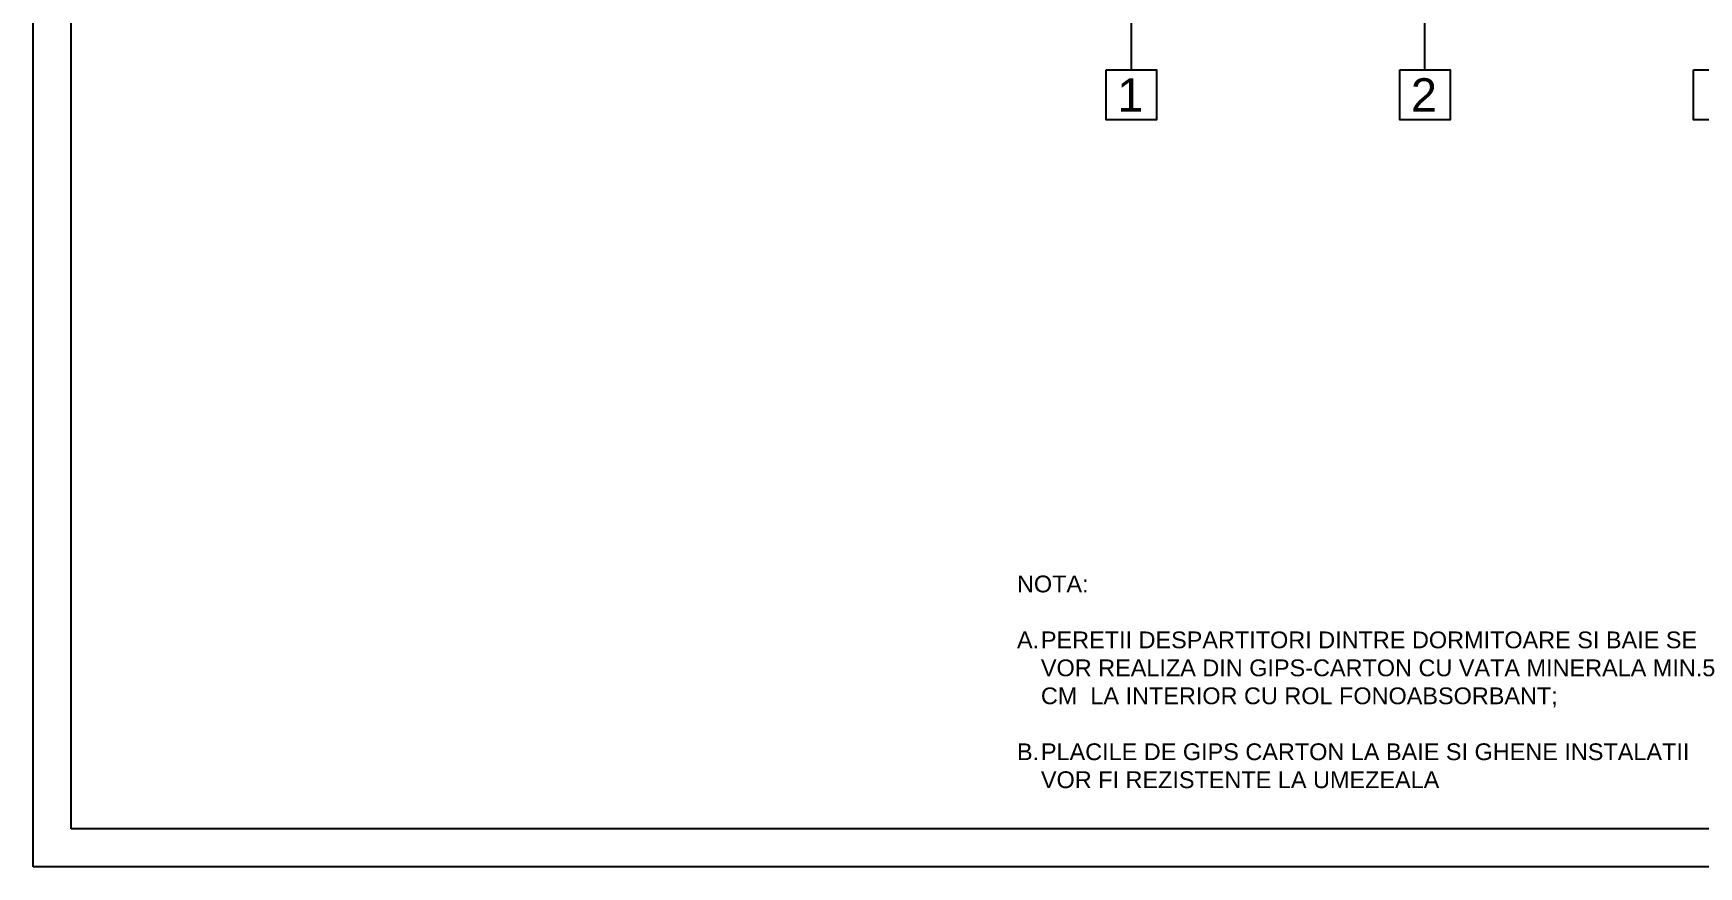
# Model space of a CAD drawing. Header units: millimetres. Extents: x 10453 to 58457, y -15634 to -5634.
# Drawn here: x 48163 to 50250, y -11026 to -9981 of the extents above; entities that cross this region are included whole.
import ezdxf

# ---------------------------------------------------------------- set-up
doc = ezdxf.new("R2010")
doc.units = ezdxf.units.MM
doc.header["$MEASUREMENT"] = 0
doc.styles.add('1pe200', font='arial.ttf', dxfattribs={"height": 55})
doc.styles.get("Standard").update_dxf_attribs({"font": 'arial.ttf', "height": 10})

msp = doc.modelspace()

# ---------------------------------------------------------------- linework, layer by layer
at = {"ltscale": 2}
for p, q in [((48163.102, -11025.649), (48163.102, -8074.569)), ((52358.011, -11025.649), (48163.102, -11025.649))]:
    msp.add_line(p, q, dxfattribs=at)
at = {"ltscale": 10}
for p, q in [((48210.408, -10978.343), (48210.408, -8121.875)), ((52310.705, -10978.343), (48210.408, -10978.343)), ((52358.011, -11025.649), (48163.102, -11025.649))]:
    msp.add_line(p, q, dxfattribs=at)
at = {"color": 19, "ltscale": 2}
for p, q in [((49539.374, -10026.804), (49539.374, -8746.865)), ((49539.374, -10026.804), (49539.374, -8746.865)), ((49907.312, -10026.804), (49907.312, -8746.865)), ((49907.312, -10026.804), (49907.312, -8746.865))]:
    msp.add_line(p, q, dxfattribs=at)
at = {"ltscale": 10}
for points in [[(49507.837, -10026.804), (49570.912, -10026.804), (49570.912, -10089.879), (49507.837, -10089.879)], [(49507.837, -10026.804), (49570.912, -10026.804), (49570.912, -10089.879), (49507.837, -10089.879)], [(49875.774, -10026.804), (49938.849, -10026.804), (49938.849, -10089.879), (49875.774, -10089.879)], [(49875.774, -10026.804), (49938.849, -10026.804), (49938.849, -10089.879), (49875.774, -10089.879)], [(50243.712, -10026.804), (50306.787, -10026.804), (50306.787, -10089.879), (50243.712, -10089.879)], [(50243.712, -10026.804), (50306.787, -10026.804), (50306.787, -10089.879), (50243.712, -10089.879)]]:
    msp.add_lwpolyline(points, close=True, dxfattribs=at)

# ---------------------------------------------------------------- texts
at = {"ltscale": 10, "char_height": 42.05, "width": 45.08822, "attachment_point": 1, "style": '1pe200'}
for s, insert in [('1', (49521.721, -10037.549)), ('1', (49521.721, -10037.549)), ('2', (49889.659, -10037.549)), ('2', (49889.659, -10037.549))]:
    msp.add_mtext(s, dxfattribs=dict(at, insert=insert))
at = {"insert": (49395.954, -10660.802), "char_height": 21.025, "width": 901.07739, "attachment_point": 1}
msp.add_mtext('NOTA:\\P\\P\\pi-30,l30,t30;A.^IPERETII DESPARTITORI DINTRE DORMITOARE SI BAIE SE VOR REALIZA DIN GIPS-CARTON CU VATA MINERALA MIN.5 CM  LA INTERIOR CU ROL FONOABSORBANT;\\P\\pi0,l0,tz;\\P\\pi-30,l30,t30;B.^IPLACILE DE GIPS CARTON LA BAIE SI GHENE INSTALATII VOR FI REZISTENTE LA UMEZEALA', dxfattribs=at)

doc.saveas('drawing.dxf')
